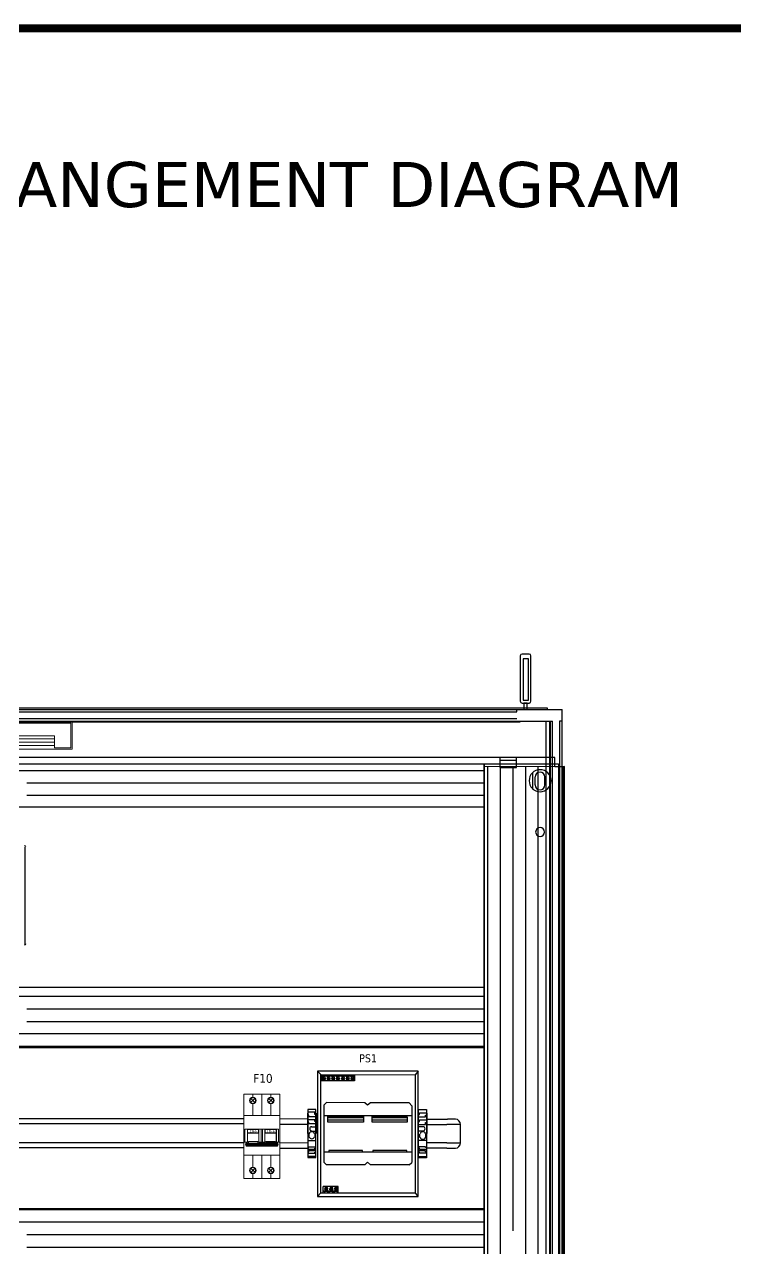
# Model space of a CAD drawing. Header units: inches. Extents: x 100535554 to 201081702, y 63708552 to 127420865.
# Drawn here: x 100541763.9 to 100541905.9, y 63710504.7 to 63710749.2 of the extents above; entities that cross this region are included whole.
import ezdxf

# ---------------------------------------------------------------- set-up
doc = ezdxf.new("R2010")
doc.units = ezdxf.units.IN
doc.header["$MEASUREMENT"] = 0
doc.linetypes.add('CENTER', pattern=[50.8, 31.75, -6.35, 6.35, -6.35])
doc.layers.add('1', color=1, linetype='CENTER')
doc.layers.add('BORDER', color=7, linetype='Continuous')
doc.styles.add('STYLE1', font='arial.ttf')
doc.styles.add('Tahoma$001H0', font='tahoma.ttf')
doc.styles.add('Verdana$001H0', font='verdana.ttf')

# ---------------------------------------------------------------- blocks, each defined once
blk = doc.blocks.new('Title Frame_Al Bayt')
at = {"layer": 'BORDER', "const_width": 1.54}
blk.add_lwpolyline([(897.37, 420.3), (897.37, -410.23), (2066.28, -410.23), (2066.28, 420.3)], close=True, dxfattribs=at)
blk = doc.blocks.new('MCB-DP')
at = {"color": 7, "linetype": 'ByBlock', "lineweight": 13}
for p, q in [((-16.1, -5.9), (17.7, -5.9)), ((-15.4, -20.6), (16.2, -20.6)), ((-15.4, -21.3), (16.2, -21.3)), ((-15.3, -20.2), (16.3, -20.2)), ((-15.3, -21.9), (16.2, -21.9)), ((-15.2, -22.2), (-2.9, -22.2)), ((-15.1, -22.7), (-2.9, -22.7)), ((-2.9, -21.9), (-2.9, -22.9)), ((-2.9, -21.9), (4.5, -21.9)), ((4.5, -22.9), (4.5, -21.9)), ((4.5, -22.1), (16.3, -22.1)), ((4.5, -22.7), (16.5, -22.7)), ((14.3, -20), (14.3, -19.3)), ((14.3, -19.3), (15.2, -19.3))]:
    blk.add_line(p, q, dxfattribs=at)
blk.add_lwpolyline([(4.5, -22.9), (16.6, -22.9, -0.241412), (16.6, -19.3), (14.3, -19.3)], format="xyb", dxfattribs=at)
blk.add_lwpolyline([(4.8, -18.3), (14.3, -18.3), (14.3, -20), (4.8, -20)], close=True, dxfattribs=at)
at = {"layer": '1', "color": 7, "linetype": 'ByBlock', "lineweight": 13}
for p, q in [((-17.2, 29.1), (0.8, 29.1)), ((-17.2, 7.7), (-17.2, 29.1)), ((-6, 24.7), (-10.3, 21)), ((-6.2, 20.8), (-10.2, 24.8)), ((-8.2, 29.1), (-8.2, 26.1)), ((0.8, 7.7), (0.8, 29.1)), ((0.8, 29.1), (0.8, 29.1)), ((0.8, 29.1), (0.8, 7.7)), ((0.8, 29.1), (18.8, 29.1)), ((7.7, 24.7), (12, 21)), ((7.9, 20.8), (11.8, 24.8)), ((9.9, 29.1), (9.9, 26.1)), ((18.8, 29.1), (18.8, 7.7)), ((-8.2, 19.6), (-8.2, 7.7)), ((9.8, 19.6), (9.8, 7.7)), ((-17.2, -32.2), (-17.2, 7.7)), ((0.8, 7.7), (-17.2, 7.7)), ((0.8, 7.7), (0.8, 7.7)), ((18.8, 7.7), (0.8, 7.7)), ((18.8, 7.7), (18.8, -32.2)), ((-16.1, -5.9), (-16.1, -19)), ((-13.7, -5.9), (-13.7, -19)), ((-2.3, -6.1), (-13.5, -6.1)), ((-13.5, -6.2), (-13.5, -9.9)), ((-2.3, -9.9), (-13.5, -9.9)), ((-2.3, -10), (-13.5, -10)), ((-13.5, -10), (-13.5, -19.3)), ((-13.4, -6.2), (-2.4, -6.2)), ((-13.4, -9.8), (-13.4, -6.2)), ((-13.4, -6.2), (-13.4, -6.2)), ((-2.4, -9.8), (-13.4, -9.8)), ((-2.4, -6.2), (-2.4, -9.8)), ((-2.3, -6.2), (-2.3, -9.9)), ((-2.3, -10), (-2.3, -19.3)), ((-2.1, -5.9), (-2.1, -19)), ((0.2, -5.9), (0.2, -19)), ((0.2, -5.9), (0.2, -19)), ((1.4, -5.9), (1.4, -19)), ((1.4, -5.9), (1.4, -19)), ((3.8, -5.9), (3.8, -19)), ((15.2, -6.1), (4, -6.1)), ((4, -6.2), (4, -9.9)), ((15.2, -9.9), (4, -9.9)), ((15.2, -10), (4, -10)), ((4, -10), (4, -19.3)), ((4.1, -6.2), (15.1, -6.2)), ((4.1, -9.8), (4.1, -6.2)), ((4.1, -6.2), (4.1, -6.2)), ((15.1, -9.8), (4.1, -9.8)), ((15.1, -6.2), (15.1, -9.8)), ((15.2, -6.2), (15.2, -9.9)), ((15.2, -10), (15.2, -19.3)), ((15.4, -5.9), (15.4, -19)), ((17.7, -5.9), (17.7, -19)), ((-17.2, -19), (-13.5, -19)), ((-14.9, -19.3), (-13.5, -19.3)), ((-14.9, -22.9), (-2.9, -22.9)), ((-3.2, -18.3), (-12.7, -18.3)), ((-12.7, -18.3), (-12.7, -20)), ((-12.7, -20), (-3.2, -20)), ((-3.2, -20), (-3.2, -18.3)), ((-3.2, -20), (-3.2, -20)), ((3.4, -22.2), (-2.8, -22.2)), ((3.4, -22.3), (-2.8, -22.3)), ((3.5, -22), (-2.7, -22)), ((3.5, -22.5), (-2.7, -22.5)), ((3.6, -22.7), (-2.7, -22.7)), ((3.7, -22.9), (-2.5, -22.9)), ((-2.3, -19), (0.8, -19)), ((-2.3, -19.3), (4, -19.3)), ((4, -23), (-2.2, -23)), ((0.8, -19), (4, -19)), ((2.6, -19.3), (4, -19.3)), ((15.2, -19), (3.8, -19)), ((16.6, -22.9), (4.5, -22.9)), ((4.8, -19.3), (15.2, -19.3)), ((16.6, -19.3), (14.3, -19.3)), ((14.3, -20), (14.3, -20)), ((15.2, -19), (18.8, -19)), ((0.8, -32.2), (-17.2, -32.2)), ((-17.2, -32.2), (-17.2, -55.4)), ((-8.2, -44.1), (-8.2, -32.2)), ((0.8, -32.2), (0.8, -32.2)), ((0.8, -32.2), (0.8, -55.4)), ((0.8, -32.2), (0.8, -55.4)), ((18.8, -32.2), (0.8, -32.2)), ((9.8, -44.1), (9.8, -32.2)), ((18.8, -32.2), (18.8, -55.4)), ((-6, -49.2), (-10.3, -45.5)), ((-6.2, -45.3), (-10.2, -49.3)), ((7.7, -49.2), (12, -45.5)), ((7.9, -45.3), (11.8, -49.3)), ((0.8, -55.4), (-17.2, -55.4)), ((-8.2, -55.4), (-8.2, -50.6)), ((0.8, -55.4), (0.8, -55.4)), ((18.8, -55.4), (0.8, -55.4)), ((9.9, -55.4), (9.9, -50.6))]:
    blk.add_line(p, q, dxfattribs=at)
for centre, radius in [((-8.2, 22.8), 3.28), ((-8.2, 22.8), 2.83), ((9.8, 22.8), 3.28), ((9.8, 22.8), 2.83), ((-8.2, -47.3), 3.28), ((-8.2, -47.3), 2.83), ((9.8, -47.3), 3.28), ((9.8, -47.3), 2.83)]:
    blk.add_circle(centre, radius, dxfattribs=at)
for centre, radius, start, end in [((-11.5, -21.1), 3.93, 152.6463, 207.3537), ((-2.1, -22.3), 0.709, 156.1886, 263.8322), ((4.2, -22.3), 0.722, 156.8154, 301.1443), ((20.1, -21.1), 3.96, 152.8536, 207.1464), ((13.1, -21.1), 3.96, 332.8536, 27.1464)]:
    blk.add_arc(centre, radius, start, end, dxfattribs=at)
at = {"layer": '1', "color": 7, "linetype": 'ByBlock', "lineweight": 13, "style": 'STYLE1'}
for p in [(-11.4, -9.4), (6.1, -9.4)]:
    blk.add_text('OFF', height=2.87, rotation=0.0048, dxfattribs=at).set_placement(p)

msp = doc.modelspace()

# ---------------------------------------------------------------- linework, layer by layer
at = {"color": 7, "linetype": 'Continuous', "lineweight": 25, "true_color": 0x000007}
for p, q in [((100541630.669, 63710612.388), (100541871.287, 63710612.388)), ((100541633.651, 63710612.761), (100541868.305, 63710612.761)), ((100541639.709, 63710611.922), (100541862.248, 63710611.922)), ((100541862.248, 63710611.922), (100541862.248, 63710612.388)), ((100541868.305, 63710612.761), (100541868.305, 63710612.388)), ((100541871.287, 63710211.576), (100541871.287, 63710612.388)), ((100541632.626, 63710610.059), (100541869.33, 63710610.059)), ((100541639.056, 63710609.965), (100541862.9, 63710609.965)), ((100541862.248, 63710610.525), (100541639.709, 63710610.525)), ((100541868.025, 63710610.059), (100541868.025, 63710212.042)), ((100541868.771, 63710610.059), (100541868.771, 63710212.042)), ((100541868.864, 63710610.059), (100541868.864, 63710212.042)), ((100541869.33, 63710212.042), (100541869.33, 63710610.059)), ((100541870.728, 63710610.059), (100541870.728, 63710213.999)), ((100541871.287, 63710610.059), (100541870.728, 63710610.059)), ((100541869.796, 63710602.79), (100541635.049, 63710602.79)), ((100541858.893, 63710600.833), (100541858.893, 63710602.79)), ((100541862.154, 63710602.231), (100541858.893, 63710602.231)), ((100541862.154, 63710600.833), (100541862.154, 63710602.79)), ((100541869.796, 63710601.019), (100541869.796, 63710602.79)), ((100541646.046, 63710601.578), (100541858.893, 63710601.578)), ((100541855.724, 63710600.18), (100541649.214, 63710600.18)), ((100541855.724, 63710601.578), (100541855.724, 63710400.567)), ((100541871.753, 63710601.019), (100541855.724, 63710600.926)), ((100541856.377, 63710601.019), (100541856.377, 63710400.567)), ((100541858.893, 63710601.019), (100541858.893, 63710400.567)), ((100541858.893, 63710600.833), (100541862.154, 63710600.833)), ((100541861.409, 63710601.019), (100541861.409, 63710508.295)), ((100541862.154, 63710601.578), (100541869.796, 63710601.578)), ((100541863.925, 63710601.019), (100541863.925, 63710400.567)), ((100541865.323, 63710599.715), (100541865.323, 63710596.453)), ((100541866.441, 63710601.019), (100541866.441, 63710400.567)), ((100541868.864, 63710601.019), (100541868.864, 63710400.567)), ((100541869.796, 63710601.019), (100541871.753, 63710601.019)), ((100541870.542, 63710601.019), (100541870.542, 63710224.25)), ((100541871.38, 63710601.019), (100541871.38, 63710400.567)), ((100541871.753, 63710224.25), (100541871.753, 63710601.019)), ((100541855.724, 63710597.664), (100541764.398, 63710597.664)), ((100541865.789, 63710598.876), (100541865.789, 63710597.292)), ((100541867.839, 63710597.292), (100541867.839, 63710598.876)), ((100541855.724, 63710595.241), (100541764.398, 63710595.241)), ((100541649.214, 63710593.005), (100541855.724, 63710592.912)), ((100541870.542, 63710593.005), (100541870.542, 63710556.94)), ((100541764.009, 63710584.897), (100541764.009, 63710565.607)), ((100541764.102, 63710565.607), (100541764.102, 63710584.897)), ((100541855.724, 63710556.847), (100541649.214, 63710556.94)), ((100541855.724, 63710555.076), (100541649.214, 63710555.076)), ((100541855.724, 63710552.56), (100541764.398, 63710552.56)), ((100541855.724, 63710550.044), (100541764.398, 63710550.044)), ((100541855.724, 63710547.621), (100541649.214, 63710547.621)), ((100541855.724, 63710545.105), (100541649.214, 63710545.105)), ((100541649.214, 63710544.919), (100541855.724, 63710544.825)), ((100541870.542, 63710544.919), (100541870.542, 63710512.861)), ((100541855.724, 63710512.675), (100541649.214, 63710512.861)), ((100541855.724, 63710512.488), (100541649.214, 63710512.488)), ((100541855.724, 63710509.972), (100541649.214, 63710509.972)), ((100541855.724, 63710507.456), (100541764.398, 63710507.456)), ((100541855.724, 63710504.94), (100541764.398, 63710504.94))]:
    msp.add_line(p, q, dxfattribs=at)
at = {"color": 7, "linetype": 'Continuous', "lineweight": 5, "true_color": 0x000007}
for p, q in [((100541769.896, 63710607.17), (100541769.896, 63710604.747)), ((100541727.774, 63710606.517), (100541769.896, 63710606.517)), ((100541727.774, 63710605.865), (100541769.896, 63710605.865)), ((100541727.774, 63710605.213), (100541769.896, 63710605.213))]:
    msp.add_line(p, q, dxfattribs=at)
at = {"color": 7, "linetype": 'Continuous', "lineweight": -2, "true_color": 0x000007}
for p, q in [((100541822.455, 63710540.166), (100541823.108, 63710539.513)), ((100541823.108, 63710515.843), (100541823.108, 63710539.513)), ((100541823.108, 63710539.513), (100541841.932, 63710539.42)), ((100541823.108, 63710539.513), (100541823.108, 63710538.209)), ((100541823.201, 63710539.42), (100541823.201, 63710538.209)), ((100541829.817, 63710539.234), (100541823.201, 63710539.234)), ((100541829.817, 63710539.141), (100541823.201, 63710539.141)), ((100541823.48, 63710539.048), (100541823.387, 63710539.42)), ((100541823.387, 63710538.675), (100541823.946, 63710538.675)), ((100541823.48, 63710539.048), (100541823.853, 63710539.048)), ((100541823.667, 63710538.395), (100541823.667, 63710539.048)), ((100541823.853, 63710539.048), (100541823.946, 63710539.42)), ((100541824.412, 63710539.048), (100541824.319, 63710539.42)), ((100541824.319, 63710538.675), (100541824.878, 63710538.675)), ((100541824.412, 63710539.048), (100541824.785, 63710539.048)), ((100541824.599, 63710538.395), (100541824.599, 63710539.048)), ((100541824.785, 63710539.048), (100541824.878, 63710539.42)), ((100541825.344, 63710539.048), (100541825.251, 63710539.42)), ((100541825.251, 63710538.675), (100541825.81, 63710538.675)), ((100541825.344, 63710539.048), (100541825.717, 63710539.048)), ((100541825.531, 63710538.395), (100541825.531, 63710539.048)), ((100541825.717, 63710539.048), (100541825.903, 63710539.42)), ((100541826.276, 63710539.048), (100541826.183, 63710539.42)), ((100541826.183, 63710538.675), (100541826.835, 63710538.675)), ((100541826.276, 63710539.048), (100541826.742, 63710539.048)), ((100541826.462, 63710538.395), (100541826.462, 63710539.048)), ((100541826.742, 63710539.048), (100541826.835, 63710539.42)), ((100541827.301, 63710539.048), (100541827.115, 63710539.42)), ((100541827.115, 63710538.675), (100541827.767, 63710538.675)), ((100541827.301, 63710539.048), (100541827.674, 63710539.048)), ((100541827.488, 63710538.395), (100541827.488, 63710539.048)), ((100541827.674, 63710539.048), (100541827.767, 63710539.42)), ((100541828.233, 63710539.048), (100541828.14, 63710539.42)), ((100541828.14, 63710538.675), (100541828.699, 63710538.675)), ((100541828.233, 63710539.048), (100541828.606, 63710539.048)), ((100541828.419, 63710538.395), (100541828.419, 63710539.048)), ((100541828.606, 63710539.048), (100541828.699, 63710539.42)), ((100541829.165, 63710539.048), (100541829.072, 63710539.42)), ((100541829.072, 63710538.675), (100541829.631, 63710538.675)), ((100541829.165, 63710539.048), (100541829.538, 63710539.048)), ((100541829.351, 63710538.395), (100541829.351, 63710539.048)), ((100541829.538, 63710539.048), (100541829.631, 63710539.42)), ((100541829.817, 63710539.42), (100541829.817, 63710538.209)), ((100541829.817, 63710539.42), (100541829.817, 63710538.209)), ((100541842.491, 63710540.166), (100541841.932, 63710539.42)), ((100541841.932, 63710539.42), (100541841.932, 63710515.936)), ((100541829.817, 63710538.209), (100541823.108, 63710538.209)), ((100541824.226, 63710533.922), (100541823.667, 63710533.363)), ((100541831.867, 63710533.829), (100541824.226, 63710533.922)), ((100541832.427, 63710533.363), (100541831.867, 63710533.829)), ((100541832.986, 63710533.829), (100541832.427, 63710533.363)), ((100541840.721, 63710533.829), (100541832.986, 63710533.829)), ((100541841.28, 63710533.27), (100541840.721, 63710533.829)), ((100541823.667, 63710533.363), (100541823.667, 63710521.994)), ((100541841.28, 63710531.22), (100541823.667, 63710531.22)), ((100541824.505, 63710530.008), (100541824.505, 63710531.126)), ((100541831.588, 63710531.126), (100541824.505, 63710531.126)), ((100541831.588, 63710531.126), (100541831.588, 63710530.008)), ((100541833.359, 63710530.008), (100541833.359, 63710531.126)), ((100541840.348, 63710531.033), (100541833.359, 63710531.126)), ((100541840.348, 63710531.033), (100541840.348, 63710530.008)), ((100541841.28, 63710533.27), (100541841.28, 63710521.9)), ((100541807.731, 63710530.66), (100541711.093, 63710530.66)), ((100541807.731, 63710529.635), (100541711.093, 63710529.635)), ((100541820.498, 63710530.567), (100541815, 63710530.66)), ((100541820.498, 63710529.542), (100541815, 63710529.542)), ((100541831.588, 63710530.94), (100541824.505, 63710530.94)), ((100541831.588, 63710530.847), (100541824.505, 63710530.847)), ((100541831.588, 63710530.381), (100541824.505, 63710530.381)), ((100541831.588, 63710530.008), (100541824.505, 63710530.008)), ((100541840.348, 63710530.847), (100541833.359, 63710530.94)), ((100541840.348, 63710530.847), (100541833.359, 63710530.847)), ((100541840.348, 63710530.381), (100541833.359, 63710530.381)), ((100541840.348, 63710530.008), (100541833.359, 63710530.008)), ((100541844.169, 63710530.567), (100541848.362, 63710530.567)), ((100541844.169, 63710529.542), (100541848.269, 63710529.542)), ((100541850.972, 63710529.542), (100541848.269, 63710529.542)), ((100541849.946, 63710530.567), (100541848.362, 63710530.567)), ((100541850.972, 63710525.814), (100541850.972, 63710529.542)), ((100541711.093, 63710525.908), (100541807.731, 63710525.908)), ((100541711.093, 63710524.883), (100541807.731, 63710524.883)), ((100541815, 63710525.908), (100541820.498, 63710525.814)), ((100541815, 63710524.789), (100541820.498, 63710524.789)), ((100541841.28, 63710523.951), (100541823.667, 63710523.951)), ((100541831.402, 63710524.323), (100541824.692, 63710524.323)), ((100541824.692, 63710524.323), (100541824.692, 63710523.951)), ((100541831.402, 63710523.951), (100541831.402, 63710524.323)), ((100541840.255, 63710524.323), (100541833.452, 63710524.323)), ((100541833.452, 63710524.323), (100541833.452, 63710523.951)), ((100541840.255, 63710523.951), (100541840.255, 63710524.323)), ((100541848.269, 63710525.814), (100541844.169, 63710525.814)), ((100541848.269, 63710524.789), (100541844.169, 63710524.789)), ((100541848.269, 63710525.814), (100541850.972, 63710525.814)), ((100541848.269, 63710524.789), (100541849.946, 63710524.789)), ((100541823.667, 63710521.994), (100541824.226, 63710521.435)), ((100541831.867, 63710521.435), (100541824.226, 63710521.435)), ((100541831.867, 63710521.435), (100541832.427, 63710521.994)), ((100541832.427, 63710521.994), (100541832.986, 63710521.435)), ((100541840.721, 63710521.435), (100541832.986, 63710521.435)), ((100541840.721, 63710521.435), (100541841.28, 63710521.9)), ((100541823.574, 63710515.936), (100541823.574, 63710517.148)), ((100541826.556, 63710517.148), (100541823.574, 63710517.148)), ((100541823.574, 63710515.843), (100541823.574, 63710517.148)), ((100541823.853, 63710516.589), (100541824.505, 63710516.589)), ((100541824.133, 63710516.961), (100541824.133, 63710516.309)), ((100541824.785, 63710516.589), (100541825.437, 63710516.589)), ((100541825.158, 63710516.961), (100541825.158, 63710516.309)), ((100541825.81, 63710516.589), (100541826.369, 63710516.589)), ((100541826.09, 63710516.961), (100541826.09, 63710516.309)), ((100541826.556, 63710515.936), (100541826.556, 63710517.148)), ((100541826.556, 63710515.843), (100541826.556, 63710517.148)), ((100541822.455, 63710515.098), (100541823.108, 63710515.843)), ((100541823.108, 63710515.843), (100541841.839, 63710515.843)), ((100541826.556, 63710516.216), (100541823.574, 63710516.216)), ((100541826.556, 63710516.123), (100541823.574, 63710516.123)), ((100541823.946, 63710516.216), (100541823.853, 63710515.936)), ((100541823.946, 63710516.216), (100541824.319, 63710516.216)), ((100541824.319, 63710516.216), (100541824.505, 63710515.936)), ((100541824.878, 63710516.216), (100541824.785, 63710515.936)), ((100541824.878, 63710516.216), (100541825.344, 63710516.216)), ((100541825.344, 63710516.216), (100541825.437, 63710515.936)), ((100541825.903, 63710516.216), (100541825.717, 63710515.936)), ((100541825.903, 63710516.216), (100541826.276, 63710516.216)), ((100541826.276, 63710516.216), (100541826.369, 63710515.936)), ((100541842.491, 63710515.098), (100541841.932, 63710515.936))]:
    msp.add_line(p, q, dxfattribs=at)
at = {"color": 5, "linetype": 'Continuous', "lineweight": -2, "true_color": 0x000005}
for p, q in [((100541821.244, 63710529.076), (100541822.082, 63710529.076)), ((100541843.423, 63710529.076), (100541842.584, 63710529.076)), ((100541820.498, 63710526.28), (100541822.082, 63710526.28)), ((100541821.244, 63710528.144), (100541822.082, 63710528.144)), ((100541843.423, 63710528.144), (100541842.584, 63710528.144)), ((100541844.169, 63710526.28), (100541842.584, 63710526.28)), ((100541822.082, 63710523.112), (100541820.498, 63710523.112)), ((100541842.584, 63710523.112), (100541844.169, 63710523.112))]:
    msp.add_line(p, q, dxfattribs=at)
at = {"color": 7, "linetype": 'Continuous', "lineweight": -2, "true_color": 0x000007}
for points in [[(100541863.273, 63710623.478), (100541862.993, 63710623.385), (100541862.9, 63710623.105), (100541862.9, 63710614.066), (100541862.993, 63710613.786), (100541863.273, 63710613.693), (100541864.671, 63710613.693), (100541864.95, 63710613.786), (100541865.043, 63710614.066), (100541865.043, 63710623.105), (100541864.95, 63710623.385), (100541864.671, 63710623.478)], [(100541863.459, 63710622.546), (100541863.459, 63710614.252), (100541864.577, 63710614.252), (100541864.577, 63710622.546)], [(100541863.645, 63710613.693), (100541863.645, 63710612.388), (100541864.298, 63710612.388), (100541864.298, 63710613.693)], [(100541855.724, 63710601.485), (100541855.724, 63710592.912), (100541649.214, 63710593.005), (100541649.214, 63710601.578)], [(100541870.542, 63710601.578), (100541870.542, 63710400.567), (100541855.724, 63710400.567), (100541855.724, 63710601.578)], [(100541855.724, 63710556.847), (100541855.724, 63710544.825), (100541649.214, 63710544.919), (100541649.214, 63710556.94)], [(100541855.724, 63710556.847), (100541855.724, 63710544.825), (100541649.214, 63710544.919), (100541649.214, 63710556.94)], [(100541822.455, 63710540.166), (100541822.455, 63710515.098), (100541842.491, 63710515.098), (100541842.491, 63710540.166)], [(100541855.724, 63710512.675), (100541855.724, 63710500.653), (100541649.214, 63710500.839), (100541649.214, 63710512.861)]]:
    msp.add_lwpolyline(points, close=True, dxfattribs=at)
at = {"color": 7, "linetype": 'Continuous', "lineweight": 5, "true_color": 0x000007}
msp.add_lwpolyline([(100541773.437, 63710609.965), (100541773.437, 63710604.467), (100541724.233, 63710604.467), (100541724.233, 63710609.965)], close=True, dxfattribs=at)
msp.add_lwpolyline([(100541769.896, 63710604.747), (100541773.157, 63710604.747), (100541773.157, 63710609.686), (100541724.605, 63710609.686), (100541724.605, 63710604.747), (100541727.774, 63710604.747), (100541727.774, 63710607.17), (100541769.896, 63710607.17)], dxfattribs=at)
at = {"color": 5, "linetype": 'Continuous', "lineweight": -2, "true_color": 0x000005}
for points in [[(100541820.498, 63710531.779), (100541820.405, 63710531.779), (100541820.405, 63710527.678), (100541820.498, 63710527.678)], [(100541822.082, 63710531.499), (100541821.896, 63710531.499), (100541821.896, 63710531.965), (100541820.498, 63710531.965)], [(100541822.082, 63710531.033), (100541820.685, 63710531.033), (100541820.685, 63710531.406), (100541820.498, 63710531.406)], [(100541822.082, 63710531.779), (100541822.176, 63710531.779), (100541822.176, 63710527.678), (100541822.082, 63710527.678)], [(100541842.584, 63710531.779), (100541842.491, 63710531.779), (100541842.491, 63710527.678), (100541842.584, 63710527.678)], [(100541842.584, 63710531.499), (100541842.771, 63710531.499), (100541842.771, 63710531.872), (100541844.169, 63710531.872)], [(100541842.584, 63710531.033), (100541843.982, 63710531.033), (100541843.982, 63710531.406), (100541844.169, 63710531.406)], [(100541844.169, 63710531.779), (100541844.262, 63710531.779), (100541844.262, 63710527.678), (100541844.169, 63710527.678)], [(100541822.082, 63710530.101), (100541821.896, 63710530.101), (100541821.896, 63710530.474), (100541820.498, 63710530.474)], [(100541822.082, 63710529.635), (100541820.685, 63710529.635), (100541820.685, 63710530.008), (100541820.498, 63710530.008)], [(100541842.584, 63710530.101), (100541842.771, 63710530.101), (100541842.771, 63710530.474), (100541844.169, 63710530.474)], [(100541842.584, 63710529.542), (100541843.982, 63710529.542), (100541843.982, 63710529.915), (100541844.169, 63710529.915)], [(100541820.498, 63710524.883), (100541820.685, 63710524.883), (100541820.685, 63710525.069), (100541822.082, 63710525.069)], [(100541820.498, 63710524.603), (100541821.896, 63710524.603), (100541821.896, 63710524.789), (100541822.082, 63710524.789)], [(100541820.498, 63710524.044), (100541820.685, 63710524.044), (100541820.685, 63710524.323), (100541822.082, 63710524.323)], [(100541820.498, 63710523.764), (100541821.896, 63710523.764), (100541821.896, 63710523.951), (100541822.082, 63710523.951)], [(100541844.169, 63710524.883), (100541843.982, 63710524.883), (100541843.982, 63710525.069), (100541842.584, 63710525.069)], [(100541844.169, 63710524.51), (100541842.771, 63710524.51), (100541842.771, 63710524.789), (100541842.584, 63710524.789)], [(100541844.169, 63710524.044), (100541843.982, 63710524.044), (100541843.982, 63710524.23), (100541842.584, 63710524.23)], [(100541844.169, 63710523.764), (100541842.771, 63710523.764), (100541842.771, 63710523.951), (100541842.584, 63710523.951)]]:
    msp.add_lwpolyline(points, dxfattribs=at)
for points in [[(100541822.082, 63710522.926), (100541822.082, 63710532.524), (100541820.498, 63710532.524), (100541820.498, 63710522.926)], [(100541842.584, 63710522.832), (100541842.584, 63710532.524), (100541844.169, 63710532.524), (100541844.169, 63710522.832)]]:
    msp.add_lwpolyline(points, close=True, dxfattribs=at)
at = {"ltscale": 10}
for centre, start, end in [((100541849.946, 63710529.542), 360, 90), ((100541849.946, 63710525.814), 270, 360)]:
    msp.add_arc(centre, 1.025, start, end, dxfattribs=at)
at = {"color": 7, "linetype": 'Continuous', "lineweight": 25, "true_color": 0x000007}
for points in [[(100541866.86, 63710600.367), (100541865.651, 63710600.367), (100541864.671, 63710599.386), (100541864.671, 63710598.177)], [(100541866.86, 63710599.901), (100541866.32, 63710599.901), (100541865.882, 63710599.463), (100541865.882, 63710598.922)], [(100541869.05, 63710598.177), (100541869.05, 63710599.386), (100541868.07, 63710600.367), (100541866.86, 63710600.367)], [(100541867.839, 63710598.922), (100541867.839, 63710599.463), (100541867.401, 63710599.901), (100541866.86, 63710599.901)], [(100541864.671, 63710598.177), (100541864.671, 63710596.967), (100541865.651, 63710595.987), (100541866.86, 63710595.987)], [(100541865.882, 63710597.338), (100541865.882, 63710596.798), (100541866.32, 63710596.36), (100541866.86, 63710596.36)], [(100541866.86, 63710595.987), (100541868.07, 63710595.987), (100541869.05, 63710596.967), (100541869.05, 63710598.177)], [(100541866.86, 63710596.36), (100541867.401, 63710596.36), (100541867.839, 63710596.798), (100541867.839, 63710597.338)], [(100541866.86, 63710588.811), (100541866.372, 63710588.811), (100541865.975, 63710588.415), (100541865.975, 63710587.926)], [(100541865.975, 63710587.926), (100541865.975, 63710587.437), (100541866.372, 63710587.041), (100541866.86, 63710587.041)], [(100541867.746, 63710587.926), (100541867.746, 63710588.415), (100541867.349, 63710588.811), (100541866.86, 63710588.811)], [(100541866.86, 63710587.041), (100541867.349, 63710587.041), (100541867.746, 63710587.437), (100541867.746, 63710587.926)], [(100541764.196, 63710584.944), (100541764.196, 63710585.072), (100541764.091, 63710585.177), (100541763.963, 63710585.177)], [(100541763.963, 63710565.42), (100541764.091, 63710565.42), (100541764.196, 63710565.525), (100541764.196, 63710565.653)]]:
    msp.add_open_spline(points, degree=3, dxfattribs=at)
at = {"color": 7, "linetype": 'Continuous', "lineweight": -2, "true_color": 0x000007}
for points in [[(100541823.713, 63710539.048), (100541823.533, 63710539.048), (100541823.387, 63710538.901), (100541823.387, 63710538.721)], [(100541823.387, 63710538.721), (100541823.387, 63710538.541), (100541823.533, 63710538.395), (100541823.713, 63710538.395)], [(100541824.039, 63710538.721), (100541824.039, 63710538.901), (100541823.893, 63710539.048), (100541823.713, 63710539.048)], [(100541823.713, 63710538.395), (100541823.893, 63710538.395), (100541824.039, 63710538.541), (100541824.039, 63710538.721)], [(100541824.645, 63710539.048), (100541824.465, 63710539.048), (100541824.319, 63710538.901), (100541824.319, 63710538.721)], [(100541824.319, 63710538.721), (100541824.319, 63710538.541), (100541824.465, 63710538.395), (100541824.645, 63710538.395)], [(100541824.971, 63710538.721), (100541824.971, 63710538.901), (100541824.825, 63710539.048), (100541824.645, 63710539.048)], [(100541824.645, 63710538.395), (100541824.825, 63710538.395), (100541824.971, 63710538.541), (100541824.971, 63710538.721)], [(100541825.577, 63710539.048), (100541825.397, 63710539.048), (100541825.251, 63710538.901), (100541825.251, 63710538.721)], [(100541825.251, 63710538.721), (100541825.251, 63710538.541), (100541825.397, 63710538.395), (100541825.577, 63710538.395)], [(100541825.903, 63710538.721), (100541825.903, 63710538.901), (100541825.757, 63710539.048), (100541825.577, 63710539.048)], [(100541825.577, 63710538.395), (100541825.757, 63710538.395), (100541825.903, 63710538.541), (100541825.903, 63710538.721)], [(100541826.509, 63710539.048), (100541826.329, 63710539.048), (100541826.183, 63710538.901), (100541826.183, 63710538.721)], [(100541826.183, 63710538.721), (100541826.183, 63710538.541), (100541826.329, 63710538.395), (100541826.509, 63710538.395)], [(100541826.835, 63710538.721), (100541826.835, 63710538.901), (100541826.689, 63710539.048), (100541826.509, 63710539.048)], [(100541826.509, 63710538.395), (100541826.689, 63710538.395), (100541826.835, 63710538.541), (100541826.835, 63710538.721)], [(100541827.534, 63710539.048), (100541827.354, 63710539.048), (100541827.208, 63710538.901), (100541827.208, 63710538.721)], [(100541827.208, 63710538.721), (100541827.208, 63710538.541), (100541827.354, 63710538.395), (100541827.534, 63710538.395)], [(100541827.86, 63710538.721), (100541827.86, 63710538.901), (100541827.714, 63710539.048), (100541827.534, 63710539.048)], [(100541827.534, 63710538.395), (100541827.714, 63710538.395), (100541827.86, 63710538.541), (100541827.86, 63710538.721)], [(100541828.466, 63710539.048), (100541828.286, 63710539.048), (100541828.14, 63710538.901), (100541828.14, 63710538.721)], [(100541828.14, 63710538.721), (100541828.14, 63710538.541), (100541828.286, 63710538.395), (100541828.466, 63710538.395)], [(100541828.792, 63710538.721), (100541828.792, 63710538.901), (100541828.646, 63710539.048), (100541828.466, 63710539.048)], [(100541828.466, 63710538.395), (100541828.646, 63710538.395), (100541828.792, 63710538.541), (100541828.792, 63710538.721)], [(100541829.398, 63710539.048), (100541829.218, 63710539.048), (100541829.072, 63710538.901), (100541829.072, 63710538.721)], [(100541829.072, 63710538.721), (100541829.072, 63710538.541), (100541829.218, 63710538.395), (100541829.398, 63710538.395)], [(100541829.724, 63710538.721), (100541829.724, 63710538.901), (100541829.578, 63710539.048), (100541829.398, 63710539.048)], [(100541829.398, 63710538.395), (100541829.578, 63710538.395), (100541829.724, 63710538.541), (100541829.724, 63710538.721)], [(100541824.179, 63710516.961), (100541823.999, 63710516.961), (100541823.853, 63710516.815), (100541823.853, 63710516.635)], [(100541823.853, 63710516.635), (100541823.853, 63710516.455), (100541823.999, 63710516.309), (100541824.179, 63710516.309)], [(100541824.505, 63710516.635), (100541824.505, 63710516.815), (100541824.359, 63710516.961), (100541824.179, 63710516.961)], [(100541824.179, 63710516.309), (100541824.359, 63710516.309), (100541824.505, 63710516.455), (100541824.505, 63710516.635)], [(100541825.204, 63710516.961), (100541825.024, 63710516.961), (100541824.878, 63710516.815), (100541824.878, 63710516.635)], [(100541824.878, 63710516.635), (100541824.878, 63710516.455), (100541825.024, 63710516.309), (100541825.204, 63710516.309)], [(100541825.531, 63710516.635), (100541825.531, 63710516.815), (100541825.385, 63710516.961), (100541825.204, 63710516.961)], [(100541825.204, 63710516.309), (100541825.385, 63710516.309), (100541825.531, 63710516.455), (100541825.531, 63710516.635)], [(100541826.136, 63710516.961), (100541825.956, 63710516.961), (100541825.81, 63710516.815), (100541825.81, 63710516.635)], [(100541825.81, 63710516.635), (100541825.81, 63710516.455), (100541825.956, 63710516.309), (100541826.136, 63710516.309)], [(100541826.462, 63710516.635), (100541826.462, 63710516.815), (100541826.316, 63710516.961), (100541826.136, 63710516.961)], [(100541826.136, 63710516.309), (100541826.316, 63710516.309), (100541826.462, 63710516.455), (100541826.462, 63710516.635)]]:
    msp.add_open_spline(points, degree=3, dxfattribs=at)
at = {"color": 5, "linetype": 'Continuous', "lineweight": -2, "true_color": 0x000005}
for points in [[(100541821.291, 63710529.076), (100541821.059, 63710529.076), (100541820.871, 63710528.889), (100541820.871, 63710528.657)], [(100541820.871, 63710528.657), (100541820.871, 63710528.426), (100541821.058, 63710528.238), (100541821.29, 63710528.237)], [(100541843.469, 63710528.237), (100541843.701, 63710528.237), (100541843.889, 63710528.425), (100541843.889, 63710528.656)], [(100541843.889, 63710528.656), (100541843.889, 63710528.888), (100541843.702, 63710529.076), (100541843.47, 63710529.076)], [(100541820.728, 63710527.679), (100541820.67, 63710527.466), (100541820.67, 63710527.241), (100541820.727, 63710527.028)], [(100541821.291, 63710528.051), (100541821.04, 63710528.051), (100541820.815, 63710527.897), (100541820.725, 63710527.663)], [(100541820.725, 63710527.042), (100541820.814, 63710526.808), (100541821.039, 63710526.653), (100541821.29, 63710526.653)], [(100541821.29, 63710526.653), (100541821.54, 63710526.653), (100541821.765, 63710526.807), (100541821.856, 63710527.041)], [(100541821.856, 63710527.662), (100541821.767, 63710527.896), (100541821.542, 63710528.051), (100541821.291, 63710528.051)], [(100541821.946, 63710527.025), (100541822.003, 63710527.238), (100541822.004, 63710527.463), (100541821.947, 63710527.676)], [(100541842.814, 63710527.586), (100541842.757, 63710527.373), (100541842.756, 63710527.148), (100541842.813, 63710526.935)], [(100541843.47, 63710528.051), (100541843.22, 63710528.051), (100541842.995, 63710527.897), (100541842.904, 63710527.663)], [(100541842.904, 63710526.949), (100541842.994, 63710526.715), (100541843.218, 63710526.56), (100541843.469, 63710526.56)], [(100541843.469, 63710526.56), (100541843.72, 63710526.56), (100541843.945, 63710526.714), (100541844.035, 63710526.948)], [(100541844.035, 63710527.662), (100541843.946, 63710527.896), (100541843.721, 63710528.051), (100541843.47, 63710528.051)], [(100541844.032, 63710526.932), (100541844.09, 63710527.145), (100541844.09, 63710527.37), (100541844.033, 63710527.583)]]:
    msp.add_open_spline(points, degree=3, dxfattribs=at)

# ---------------------------------------------------------------- block references
msp.add_blockref('Title Frame_Al Bayt', (100540368.565, 63710328.157))
at = {"lineweight": -3, "xscale": 0.1989666191639985, "yscale": 0.1989666191639985, "zscale": 0.1989666191639985}
msp.add_blockref('MCB-DP', (100541811.151, 63710529.761), dxfattribs=at)

# ---------------------------------------------------------------- texts
at = {"color": 7, "true_color": 0x000007, "style": 'Tahoma$001H0'}
for s, height, p in [('PS1', 1.5992, (100541830.749, 63710541.936)), ('F10', 1.7769, (100541809.595, 63710537.836))]:
    msp.add_text(s, height=height, dxfattribs=at).set_placement(p)
at = {"insert": (100541621.671, 63710721.781), "char_height": 9.02053, "attachment_point": 1, "style": 'Verdana$001H0'}
msp.add_mtext_dynamic_manual_height_columns('\\pi5.4472,t185.86;PANEL INTERNAL ARRANGEMENT DIAGRAM', width=281.48002, gutter_width=1, heights=[0], dxfattribs=at)

doc.saveas('drawing.dxf')
